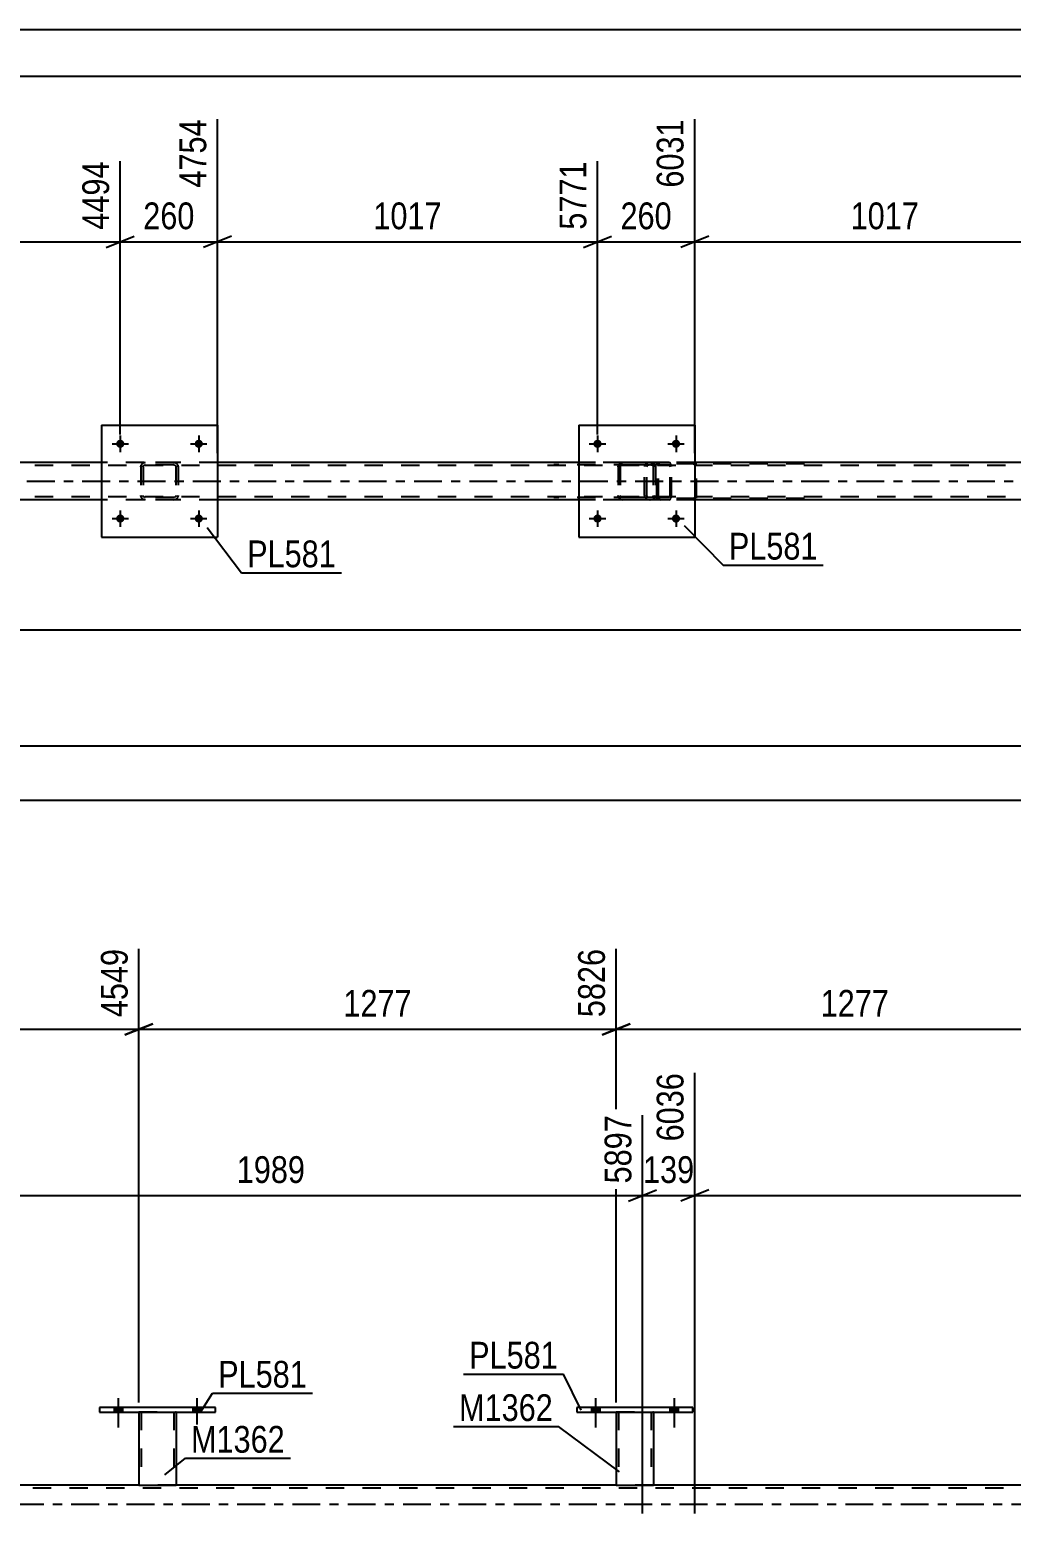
# Model space of a CAD drawing. Header units: millimetres. Extents: x 0 to 841, y 0 to 594.
# Drawn here: x 224.8 to 329.9, y 435.3 to 594 of the extents above; entities that cross this region are included whole.
import ezdxf

# ---------------------------------------------------------------- set-up
doc = ezdxf.new("R2010")
doc.units = ezdxf.units.MM
doc.linetypes.add('DXK_LINE_DOT2', pattern=[3.9198, 1.9599, -1.9599])
doc.linetypes.add('DXK_LINE_DOT3', pattern=[5.9187, 2.979, -0.9799, 0.9799, -0.9799])
doc.styles.add('Arial Narrow', font='ARIALN.TTF', dxfattribs={"height": 0.2})

# ---------------------------------------------------------------- blocks, each defined once
blk = doc.blocks.new('Unknown-318887657-1133 - 14856')
at = {"color": 5, "linetype": 'Continuous'}
for p, q in [((841, 594), (0, 594)), ((836, 589), (5, 589))]:
    blk.add_line(p, q, dxfattribs=at)
blk = doc.blocks.new('Part-318887657-5231 - 5121')
at = {"color": 2, "linetype": 'Continuous'}
for p, q in [((283.6, 551.69), (283.6, 539.69)), ((283.6, 551.69), (296, 551.69)), ((296, 551.69), (296, 539.69)), ((283.6, 539.69), (296, 539.69))]:
    blk.add_line(p, q, dxfattribs=at)
blk = doc.blocks.new('Part-318887657-5226 - 5121')
at = {"color": 7, "linetype": 'DXK_LINE_DOT2'}
for p, q in [((237.02, 547.66), (237.2, 547.69)), ((237.2, 547.69), (237.02, 547.66)), ((240.24, 547.69), (237.2, 547.69)), ((240.24, 547.69), (240.43, 547.66)), ((240.43, 547.66), (240.24, 547.69)), ((236.72, 547.21), (236.76, 547.4)), ((236.76, 547.4), (236.72, 547.21)), ((236.72, 547.21), (236.72, 544.17)), ((236.96, 547.21), (236.98, 547.3)), ((236.96, 547.21), (236.96, 544.17)), ((236.98, 547.3), (237.03, 547.38)), ((237.03, 547.38), (237.11, 547.43)), ((237.11, 547.43), (237.2, 547.45)), ((240.24, 547.45), (237.2, 547.45)), ((240.24, 547.45), (240.33, 547.43)), ((240.33, 547.43), (240.41, 547.38)), ((240.41, 547.38), (240.46, 547.3)), ((240.46, 547.3), (240.48, 547.21)), ((240.48, 547.21), (240.48, 544.17)), ((240.69, 547.4), (240.72, 547.21)), ((240.72, 547.21), (240.69, 547.4)), ((240.72, 547.21), (240.72, 544.17)), ((236.76, 543.99), (236.72, 544.17)), ((236.72, 544.17), (236.76, 543.99)), ((236.98, 544.08), (236.96, 544.17)), ((237.03, 544), (236.98, 544.08)), ((237.2, 543.69), (237.02, 543.73)), ((237.02, 543.73), (237.2, 543.69)), ((237.11, 543.95), (237.03, 544)), ((237.2, 543.93), (237.11, 543.95)), ((240.24, 543.93), (237.2, 543.93)), ((240.24, 543.69), (237.2, 543.69)), ((240.33, 543.95), (240.24, 543.93)), ((240.43, 543.73), (240.24, 543.69)), ((240.24, 543.69), (240.43, 543.73)), ((240.41, 544), (240.33, 543.95)), ((240.46, 544.08), (240.41, 544)), ((240.48, 544.17), (240.46, 544.08)), ((240.72, 544.17), (240.69, 543.99)), ((240.69, 543.99), (240.72, 544.17))]:
    blk.add_line(p, q, dxfattribs=at)
at = {"color": 7, "linetype": 'DXK_LINE_DOT3'}
blk.add_line((238.72, 545.69), (238.72, 545.69), dxfattribs=at)
at = {"color": 7, "linetype": 'DXK_LINE_DOT2'}
for centre, start, end in [((237.2, 547.21), 112.5, 157.5), ((237.2, 547.21), 112.5, 157.5), ((240.24, 547.21), 22.5, 67.5), ((240.24, 547.21), 22.5, 67.5), ((237.2, 544.17), 202.5, 247.5), ((237.2, 544.17), 202.5, 247.5), ((240.24, 544.17), 292.5, 337.5), ((240.24, 544.17), 292.5, 337.5)]:
    blk.add_arc(centre, 0.48, start, end, dxfattribs=at)
blk = doc.blocks.new('Bolt-318887657-5181 - 5121')
at = {"linetype": 'Continuous'}
for points in [[(234.96, 549.69, -1), (234.08, 549.69, -1)], [(243.36, 549.69, -1), (242.48, 549.69, -1)]]:
    blk.add_hatch(color=1, dxfattribs=at).paths.add_polyline_path(points)
at = {"color": 1, "linetype": 'Continuous'}
for p, q in [((233.64, 549.69), (235.4, 549.69)), ((234.52, 550.57), (234.52, 548.81)), ((242.04, 549.69), (243.8, 549.69)), ((242.92, 550.57), (242.92, 548.81))]:
    blk.add_line(p, q, dxfattribs=at)
blk = doc.blocks.new('Bolt-318887657-5182 - 5121')
at = {"linetype": 'Continuous'}
for points in [[(234.96, 541.69, -1), (234.08, 541.69, -1)], [(243.36, 541.69, -1), (242.48, 541.69, -1)]]:
    blk.add_hatch(color=1, dxfattribs=at).paths.add_polyline_path(points)
at = {"color": 1, "linetype": 'Continuous'}
for p, q in [((233.64, 541.69), (235.4, 541.69)), ((234.52, 542.57), (234.52, 540.81)), ((242.04, 541.69), (243.8, 541.69)), ((242.92, 542.57), (242.92, 540.81))]:
    blk.add_line(p, q, dxfattribs=at)
blk = doc.blocks.new('Bolt-318887657-5183 - 5121')
at = {"linetype": 'Continuous'}
for points in [[(286.04, 549.69, -1), (285.16, 549.69, -1)], [(294.44, 549.69, -1), (293.56, 549.69, -1)]]:
    blk.add_hatch(color=1, dxfattribs=at).paths.add_polyline_path(points)
at = {"color": 1, "linetype": 'Continuous'}
for p, q in [((284.72, 549.69), (286.48, 549.69)), ((285.6, 550.57), (285.6, 548.81)), ((293.12, 549.69), (294.88, 549.69)), ((294, 550.57), (294, 548.81))]:
    blk.add_line(p, q, dxfattribs=at)
blk = doc.blocks.new('Bolt-318887657-5184 - 5121')
at = {"linetype": 'Continuous'}
for points in [[(286.04, 541.69, -1), (285.16, 541.69, -1)], [(294.44, 541.69, -1), (293.56, 541.69, -1)]]:
    blk.add_hatch(color=1, dxfattribs=at).paths.add_polyline_path(points)
at = {"color": 1, "linetype": 'Continuous'}
for p, q in [((284.72, 541.69), (286.48, 541.69)), ((285.6, 542.57), (285.6, 540.81)), ((293.12, 541.69), (294.88, 541.69)), ((294, 542.57), (294, 540.81))]:
    blk.add_line(p, q, dxfattribs=at)
blk = doc.blocks.new('Part-318887657-5225 - 5121')
at = {"color": 2, "linetype": 'Continuous'}
for p, q in [((232.52, 551.69), (232.52, 539.69)), ((232.52, 551.69), (244.92, 551.69)), ((244.92, 551.69), (244.92, 539.69)), ((232.52, 539.69), (244.92, 539.69))]:
    blk.add_line(p, q, dxfattribs=at)
blk = doc.blocks.new('Part-318887657-5232 - 5121')
at = {"color": 7, "linetype": 'DXK_LINE_DOT2'}
for p, q in [((288.1, 547.66), (288.28, 547.69)), ((288.28, 547.69), (288.1, 547.66)), ((291.32, 547.69), (288.28, 547.69)), ((291.32, 547.69), (291.51, 547.66)), ((291.51, 547.66), (291.32, 547.69)), ((287.8, 547.21), (287.84, 547.4)), ((287.84, 547.4), (287.8, 547.21)), ((287.8, 547.21), (287.8, 544.17)), ((288.04, 547.21), (288.06, 547.3)), ((288.04, 547.21), (288.04, 544.17)), ((288.06, 547.3), (288.11, 547.38)), ((288.11, 547.38), (288.19, 547.43)), ((288.19, 547.43), (288.28, 547.45)), ((291.32, 547.45), (288.28, 547.45)), ((291.32, 547.45), (291.42, 547.43)), ((291.42, 547.43), (291.49, 547.38)), ((291.49, 547.38), (291.55, 547.3)), ((291.55, 547.3), (291.56, 547.21)), ((291.56, 547.21), (291.56, 544.17)), ((291.77, 547.4), (291.8, 547.21)), ((291.8, 547.21), (291.77, 547.4)), ((291.8, 547.21), (291.8, 544.17)), ((287.84, 543.99), (287.8, 544.17)), ((287.8, 544.17), (287.84, 543.99)), ((288.06, 544.08), (288.04, 544.17)), ((288.11, 544), (288.06, 544.08)), ((288.28, 543.69), (288.1, 543.73)), ((288.1, 543.73), (288.28, 543.69)), ((288.19, 543.95), (288.11, 544)), ((288.28, 543.93), (288.19, 543.95)), ((291.32, 543.93), (288.28, 543.93)), ((291.32, 543.69), (288.28, 543.69)), ((291.42, 543.95), (291.32, 543.93)), ((291.51, 543.73), (291.32, 543.69)), ((291.32, 543.69), (291.51, 543.73)), ((291.49, 544), (291.42, 543.95)), ((291.55, 544.08), (291.49, 544)), ((291.56, 544.17), (291.55, 544.08)), ((291.8, 544.17), (291.77, 543.99)), ((291.77, 543.99), (291.8, 544.17))]:
    blk.add_line(p, q, dxfattribs=at)
at = {"color": 7, "linetype": 'DXK_LINE_DOT3'}
blk.add_line((289.8, 545.69), (289.8, 545.69), dxfattribs=at)
at = {"color": 7, "linetype": 'DXK_LINE_DOT2'}
for centre, start, end in [((288.28, 547.21), 112.5, 157.5), ((288.28, 547.21), 112.5, 157.5), ((291.32, 547.21), 22.5, 67.5), ((291.32, 547.21), 22.5, 67.5), ((288.28, 544.17), 202.5, 247.5), ((288.28, 544.17), 202.5, 247.5), ((291.32, 544.17), 292.5, 337.5), ((291.32, 544.17), 292.5, 337.5)]:
    blk.add_arc(centre, 0.48, start, end, dxfattribs=at)
blk = doc.blocks.new('Part-318887657-5309 - 5121')
at = {"color": 7, "linetype": 'DXK_LINE_DOT2'}
for p, q in [((293.23, 547.69), (280.94, 547.69)), ((291.13, 547.69), (290.94, 547.66)), ((291.95, 547.45), (291.95, 547.69)), ((293.33, 547.66), (293.23, 547.69)), ((293.23, 547.45), (280.94, 547.45)), ((290.67, 547.4), (290.63, 547.21)), ((290.63, 544.17), (290.63, 547.21)), ((290.88, 547.21), (290.9, 547.3)), ((290.88, 544.17), (290.88, 547.21)), ((290.9, 547.3), (290.96, 547.38)), ((290.96, 547.38), (291.04, 547.43)), ((291.04, 547.43), (291.13, 547.45)), ((293.23, 547.45), (293.28, 547.43)), ((293.28, 547.43), (293.32, 547.38)), ((293.32, 547.38), (293.35, 547.3)), ((293.42, 547.55), (293.33, 547.66)), ((293.35, 547.3), (293.36, 547.21)), ((293.36, 544.17), (293.36, 547.21)), ((293.48, 547.4), (293.42, 547.55)), ((293.5, 547.21), (293.48, 547.4)), ((293.5, 544.17), (293.5, 547.21)), ((293.23, 543.93), (280.94, 543.93)), ((293.23, 543.69), (280.94, 543.69)), ((290.63, 544.17), (290.67, 543.99)), ((290.9, 544.08), (290.88, 544.17)), ((290.96, 544), (290.9, 544.08)), ((290.94, 543.73), (291.13, 543.69)), ((291.04, 543.95), (290.96, 544)), ((291.13, 543.93), (291.04, 543.95)), ((291.95, 543.69), (291.95, 543.93)), ((293.28, 543.95), (293.23, 543.93)), ((293.23, 543.69), (293.33, 543.73)), ((293.32, 544), (293.28, 543.95)), ((293.35, 544.08), (293.32, 544)), ((293.33, 543.73), (293.42, 543.83)), ((293.36, 544.17), (293.35, 544.08)), ((293.42, 543.83), (293.43, 543.86)), ((293.43, 543.86), (293.48, 543.99)), ((293.48, 543.99), (293.5, 544.17))]:
    blk.add_line(p, q, dxfattribs=at)
for centre, start, end in [((291.12, 547.2), 111.1941, 156.1506), ((291.12, 544.19), 203.8494, 248.8059)]:
    blk.add_arc(centre, 0.492, start, end, dxfattribs=at)
blk = doc.blocks.new('Part-318887657-5310 - 5121')
at = {"color": 7, "linetype": 'DXK_LINE_DOT2'}
for p, q in [((292.29, 547.69), (292.16, 547.67)), ((307.76, 547.69), (292.29, 547.69)), ((296, 547.67), (295.87, 547.69)), ((291.97, 547.49), (291.95, 547.37)), ((291.95, 544.01), (291.95, 547.37)), ((292.12, 547.37), (292.13, 547.43)), ((292.12, 544.01), (292.12, 547.37)), ((292.13, 547.43), (292.17, 547.49)), ((292.17, 547.49), (292.22, 547.52)), ((292.22, 547.52), (292.29, 547.53)), ((307.76, 547.53), (292.29, 547.53)), ((295.87, 547.53), (295.93, 547.52)), ((295.93, 547.52), (295.99, 547.49)), ((295.99, 547.49), (296.02, 547.43)), ((296.02, 547.43), (296.04, 547.37)), ((296.04, 544.01), (296.04, 547.37)), ((296.21, 547.37), (296.18, 547.49)), ((296.21, 544.01), (296.21, 547.37)), ((291.95, 544.01), (291.97, 543.89)), ((292.13, 543.95), (292.12, 544.01)), ((292.17, 543.9), (292.13, 543.95)), ((292.16, 543.72), (292.29, 543.69)), ((292.22, 543.86), (292.17, 543.9)), ((292.29, 543.85), (292.22, 543.86)), ((307.76, 543.85), (292.29, 543.85)), ((307.76, 543.69), (292.29, 543.69)), ((295.93, 543.86), (295.87, 543.85)), ((295.87, 543.69), (296, 543.72)), ((295.99, 543.9), (295.93, 543.86)), ((296.02, 543.95), (295.99, 543.9)), ((296.04, 544.01), (296.02, 543.95)), ((296.18, 543.89), (296.21, 544.01))]:
    blk.add_line(p, q, dxfattribs=at)
for centre, start, end in [((292.28, 547.36), 110.7583, 155.68), ((295.88, 547.36), 24.32, 69.2417), ((292.28, 544.03), 204.32, 249.2417)]:
    blk.add_arc(centre, 0.331, start, end, dxfattribs=at)
blk = doc.blocks.new('Part-318887657-5373 - 5121')
at = {"color": 2, "linetype": 'Continuous'}
for p, q in [((232.52, 547.69), (193.84, 547.69)), ((283.6, 547.69), (244.92, 547.69)), ((334.68, 547.69), (296, 547.69)), ((232.52, 543.69), (193.84, 543.69)), ((283.6, 543.69), (244.92, 543.69)), ((334.68, 543.69), (296, 543.69))]:
    blk.add_line(p, q, dxfattribs=at)
at = {"color": 7, "linetype": 'DXK_LINE_DOT2'}
for p, q in [((244.92, 547.69), (232.52, 547.69)), ((296, 547.69), (283.6, 547.69)), ((776.11, 547.37), (112.08, 547.37)), ((776.11, 544.01), (112.08, 544.01)), ((244.92, 543.69), (232.52, 543.69)), ((296, 543.69), (283.6, 543.69))]:
    blk.add_line(p, q, dxfattribs=at)
at = {"color": 7, "linetype": 'DXK_LINE_DOT3'}
blk.add_line((112.08, 545.69), (776.11, 545.69), dxfattribs=at)
blk = doc.blocks.new('Bolt-318887657-3261 - 3259')
at = {"linetype": 'Continuous'}
for points in [[(233.87, 446.09), (234.75, 446.09), (234.75, 446.57), (233.87, 446.57)], [(242.27, 446.09), (243.15, 446.09), (243.15, 446.57), (242.27, 446.57)]]:
    blk.add_hatch(color=1, dxfattribs=at).paths.add_polyline_path(points)
at = {"color": 1, "linetype": 'Continuous'}
for p, q in [((233.87, 446.57), (233.87, 446.09)), ((234.31, 447.57), (234.31, 444.45)), ((234.75, 446.57), (234.75, 446.09)), ((242.27, 446.57), (242.27, 446.09)), ((242.71, 447.57), (242.71, 444.45)), ((243.15, 446.57), (243.15, 446.09))]:
    blk.add_line(p, q, dxfattribs=at)
blk = doc.blocks.new('Part-318887657-3442 - 3259')
at = {"color": 7, "linetype": 'DXK_LINE_DOT2'}
for p, q in [((287.59, 446.1), (291.59, 446.1)), ((287.59, 446.09), (287.59, 446.1)), ((287.59, 446.1), (287.59, 446.09)), ((287.83, 446.1), (287.83, 438.25)), ((291.35, 446.1), (291.35, 438.25)), ((291.59, 446.1), (291.59, 446.09)), ((291.59, 446.09), (291.59, 446.1)), ((291.3, 438.25), (291.34, 438.25)), ((291.3, 438.25), (291.34, 438.25)), ((291.34, 438.25), (291.35, 438.25)), ((291.34, 438.25), (291.35, 438.25))]:
    blk.add_line(p, q, dxfattribs=at)
at = {"color": 2, "linetype": 'Continuous'}
for p, q in [((287.59, 446.09), (287.59, 438.25)), ((291.59, 446.09), (291.59, 438.25)), ((287.59, 438.25), (291.59, 438.25))]:
    blk.add_line(p, q, dxfattribs=at)
blk = doc.blocks.new('Bolt-318887657-3336 - 3259')
at = {"linetype": 'Continuous'}
for points in [[(233.87, 446.09), (234.75, 446.09), (234.75, 446.57), (233.87, 446.57)], [(242.27, 446.09), (243.15, 446.09), (243.15, 446.57), (242.27, 446.57)]]:
    blk.add_hatch(color=1, dxfattribs=at).paths.add_polyline_path(points)
at = {"color": 1, "linetype": 'Continuous'}
for p, q in [((233.87, 446.57), (233.87, 446.09)), ((234.31, 447.57), (234.31, 444.45)), ((234.75, 446.57), (234.75, 446.09)), ((242.27, 446.57), (242.27, 446.09)), ((242.71, 447.57), (242.71, 444.45)), ((243.15, 446.57), (243.15, 446.09))]:
    blk.add_line(p, q, dxfattribs=at)
blk = doc.blocks.new('Bolt-318887657-3337 - 3259')
at = {"linetype": 'Continuous'}
for points in [[(284.95, 446.09), (285.83, 446.09), (285.83, 446.57), (284.95, 446.57)], [(293.35, 446.09), (294.23, 446.09), (294.23, 446.57), (293.35, 446.57)]]:
    blk.add_hatch(color=1, dxfattribs=at).paths.add_polyline_path(points)
at = {"color": 1, "linetype": 'Continuous'}
for p, q in [((284.95, 446.57), (284.95, 446.09)), ((285.39, 447.57), (285.39, 444.45)), ((285.83, 446.57), (285.83, 446.09)), ((293.35, 446.57), (293.35, 446.09)), ((293.79, 447.57), (293.79, 444.45)), ((294.23, 446.57), (294.23, 446.09))]:
    blk.add_line(p, q, dxfattribs=at)
blk = doc.blocks.new('Bolt-318887657-3338 - 3259')
at = {"linetype": 'Continuous'}
for points in [[(284.95, 446.09), (285.83, 446.09), (285.83, 446.57), (284.95, 446.57)], [(293.35, 446.09), (294.23, 446.09), (294.23, 446.57), (293.35, 446.57)]]:
    blk.add_hatch(color=1, dxfattribs=at).paths.add_polyline_path(points)
at = {"color": 1, "linetype": 'Continuous'}
for p, q in [((284.95, 446.57), (284.95, 446.09)), ((285.39, 447.57), (285.39, 444.45)), ((285.83, 446.57), (285.83, 446.09)), ((293.35, 446.57), (293.35, 446.09)), ((293.79, 447.57), (293.79, 444.45)), ((294.23, 446.57), (294.23, 446.09))]:
    blk.add_line(p, q, dxfattribs=at)
blk = doc.blocks.new('Part-318887657-3493 - 3259')
at = {"color": 2, "linetype": 'Continuous'}
for p, q in [((232.31, 446.57), (232.31, 446.09)), ((244.71, 446.57), (232.31, 446.57)), ((232.31, 446.09), (244.71, 446.09)), ((244.71, 446.09), (244.71, 446.57))]:
    blk.add_line(p, q, dxfattribs=at)
blk = doc.blocks.new('Part-318887657-3498 - 3259')
at = {"color": 7, "linetype": 'DXK_LINE_DOT2'}
for p, q in [((236.51, 446.1), (240.51, 446.1)), ((236.51, 446.09), (236.51, 446.1)), ((236.51, 446.1), (236.51, 446.09)), ((236.75, 446.1), (236.75, 438.25)), ((240.27, 446.1), (240.27, 438.25)), ((240.51, 446.1), (240.51, 446.09)), ((240.51, 446.09), (240.51, 446.1)), ((240.22, 438.25), (240.26, 438.25)), ((240.22, 438.25), (240.26, 438.25)), ((240.26, 438.25), (240.27, 438.25)), ((240.26, 438.25), (240.27, 438.25))]:
    blk.add_line(p, q, dxfattribs=at)
at = {"color": 2, "linetype": 'Continuous'}
for p, q in [((236.51, 446.09), (236.51, 438.25)), ((240.51, 446.09), (240.51, 438.25)), ((236.51, 438.25), (240.51, 438.25))]:
    blk.add_line(p, q, dxfattribs=at)
blk = doc.blocks.new('Part-318887657-3503 - 3259')
at = {"color": 2, "linetype": 'Continuous'}
for p, q in [((283.39, 446.57), (283.39, 446.09)), ((295.79, 446.57), (283.39, 446.57)), ((283.39, 446.09), (295.79, 446.09)), ((295.79, 446.09), (295.79, 446.57))]:
    blk.add_line(p, q, dxfattribs=at)
blk = doc.blocks.new('Part-318887657-3667 - 3259')
at = {"color": 2, "linetype": 'Continuous'}
for p, q in [((236.51, 438.25), (189.43, 438.25)), ((287.59, 438.25), (240.51, 438.25)), ((389.75, 438.25), (291.59, 438.25))]:
    blk.add_line(p, q, dxfattribs=at)
at = {"color": 7, "linetype": 'DXK_LINE_DOT2'}
for p, q in [((240.51, 438.25), (236.51, 438.25)), ((291.59, 438.25), (287.59, 438.25)), ((775.9, 437.93), (69.47, 437.93))]:
    blk.add_line(p, q, dxfattribs=at)
at = {"color": 7, "linetype": 'DXK_LINE_DOT3'}
blk.add_line((69.47, 436.25), (775.9, 436.25), dxfattribs=at)
blk = doc.blocks.new('StraightDimension-318887657-5873 - 5121')
at = {"color": 7, "linetype": 'Continuous'}
for p, q in [((296, 548.69), (296, 584.42)), ((285.6, 550.69), (285.6, 579.92)), ((284.1, 570.7), (287.1, 571.9)), ((297.5, 571.9), (294.5, 570.7)), ((285.6, 571.3), (296, 571.3))]:
    blk.add_line(p, q, dxfattribs=at)
at = {"color": 0}
blk.add_wipeout([(294.15, 572.05), (294.15, 576.25), (287.46, 576.25), (287.46, 572.05)], dxfattribs=at)
at = {"color": 3, "style": 'Arial Narrow'}
blk.add_text('260', height=2.863, dxfattribs=at).set_placement((288.06, 572.65))
at = {"color": 0, "linetype": 'Continuous'}
blk.add_wipeout([(295.4, 585.02), (291.2, 585.02), (291.2, 576.5), (295.4, 576.5)], dxfattribs=at)
at = {"color": 3, "linetype": 'Continuous', "style": 'Arial Narrow'}
blk.add_text('6031', height=2.863, rotation=90.0002, dxfattribs=at).set_placement((294.8, 577.1))
blk = doc.blocks.new('StraightDimension-318887657-5855 - 5121')
at = {"color": 7, "linetype": 'Continuous'}
for p, q in [((296, 548.69), (296, 584.42)), ((336.68, 550.69), (336.68, 579.92)), ((297.5, 571.9), (294.5, 570.7)), ((335.18, 570.7), (338.18, 571.9)), ((296, 571.3), (336.68, 571.3))]:
    blk.add_line(p, q, dxfattribs=at)
at = {"color": 0, "linetype": 'Continuous'}
blk.add_wipeout([(336.08, 580.52), (331.88, 580.52), (331.88, 572), (336.08, 572)], dxfattribs=at)
at = {"color": 0}
blk.add_wipeout([(320.6, 572.05), (320.6, 576.25), (312.09, 576.25), (312.09, 572.05)], dxfattribs=at)
at = {"color": 3, "linetype": 'Continuous', "style": 'Arial Narrow'}
blk.add_text('7048', height=2.863, rotation=90.0002, dxfattribs=at).set_placement((335.48, 572.6))
at = {"color": 3, "style": 'Arial Narrow'}
blk.add_text('1017', height=2.863, dxfattribs=at).set_placement((312.69, 572.65))
blk = doc.blocks.new('StraightDimension-318887657-5909 - 5121')
at = {"color": 7, "linetype": 'Continuous'}
for p, q in [((244.92, 548.69), (244.92, 584.42)), ((234.52, 550.69), (234.52, 579.92)), ((233.02, 570.7), (236.02, 571.9)), ((246.42, 571.9), (243.42, 570.7)), ((234.52, 571.3), (244.92, 571.3))]:
    blk.add_line(p, q, dxfattribs=at)
at = {"color": 0}
blk.add_wipeout([(243.07, 572.05), (243.07, 576.25), (236.38, 576.25), (236.38, 572.05)], dxfattribs=at)
at = {"color": 3, "style": 'Arial Narrow'}
blk.add_text('260', height=2.863, dxfattribs=at).set_placement((236.98, 572.65))
at = {"color": 0, "linetype": 'Continuous'}
blk.add_wipeout([(244.32, 585.02), (240.12, 585.02), (240.12, 576.5), (244.32, 576.5)], dxfattribs=at)
at = {"color": 3, "linetype": 'Continuous', "style": 'Arial Narrow'}
blk.add_text('4754', height=2.863, rotation=90.0002, dxfattribs=at).set_placement((243.72, 577.1))
blk = doc.blocks.new('StraightDimension-318887657-5891 - 5121')
at = {"color": 7, "linetype": 'Continuous'}
for p, q in [((244.92, 548.69), (244.92, 584.42)), ((285.6, 550.69), (285.6, 579.92)), ((246.42, 571.9), (243.42, 570.7)), ((284.1, 570.7), (287.1, 571.9)), ((244.92, 571.3), (285.6, 571.3))]:
    blk.add_line(p, q, dxfattribs=at)
at = {"color": 0, "linetype": 'Continuous'}
blk.add_wipeout([(285, 580.52), (280.8, 580.52), (280.8, 572), (285, 572)], dxfattribs=at)
at = {"color": 0}
blk.add_wipeout([(269.52, 572.05), (269.52, 576.25), (261.01, 576.25), (261.01, 572.05)], dxfattribs=at)
at = {"color": 3, "linetype": 'Continuous', "style": 'Arial Narrow'}
blk.add_text('5771', height=2.863, rotation=90.0002, dxfattribs=at).set_placement((284.4, 572.6))
at = {"color": 3, "style": 'Arial Narrow'}
blk.add_text('1017', height=2.863, dxfattribs=at).set_placement((261.61, 572.65))
blk = doc.blocks.new('StraightDimension-318887657-5927 - 5121')
at = {"color": 7, "linetype": 'Continuous'}
for p, q in [((193.84, 548.69), (193.84, 584.42)), ((234.52, 550.69), (234.52, 579.92)), ((195.34, 571.9), (192.34, 570.7)), ((233.02, 570.7), (236.02, 571.9)), ((193.84, 571.3), (234.52, 571.3))]:
    blk.add_line(p, q, dxfattribs=at)
at = {"color": 0, "linetype": 'Continuous'}
blk.add_wipeout([(233.92, 580.52), (229.72, 580.52), (229.72, 572), (233.92, 572)], dxfattribs=at)
at = {"color": 0}
blk.add_wipeout([(218.44, 572.05), (218.44, 576.25), (209.93, 576.25), (209.93, 572.05)], dxfattribs=at)
at = {"color": 3, "linetype": 'Continuous', "style": 'Arial Narrow'}
blk.add_text('4494', height=2.863, rotation=90.0002, dxfattribs=at).set_placement((233.32, 572.6))
at = {"color": 3, "style": 'Arial Narrow'}
blk.add_text('1017', height=2.863, dxfattribs=at).set_placement((210.53, 572.65))
blk = doc.blocks.new('StraightDimension-318887657-5455 - 5121')
at = {"color": 7, "linetype": 'Continuous'}
blk.add_line((70.16, 529.77), (720.11, 529.77), dxfattribs=at)
blk = doc.blocks.new('StraightDimension-318887657-5483 - 5121')
at = {"color": 7, "linetype": 'Continuous'}
blk.add_line((69.52, 511.57), (776.75, 511.57), dxfattribs=at)
blk = doc.blocks.new('StraightDimension-318887657-5504 - 5121')
at = {"color": 7, "linetype": 'Continuous'}
blk.add_line((70.16, 517.39), (776.11, 517.39), dxfattribs=at)
blk = doc.blocks.new('StraightDimension-318887657-4296 - 3259')
at = {"color": 7, "linetype": 'Continuous'}
for p, q in [((296, 435.25), (296, 482.37)), ((290.42, 435.25), (290.42, 477.87)), ((288.92, 468.65), (291.92, 469.85)), ((290.42, 469.25), (296, 469.25)), ((297.5, 469.85), (294.5, 468.65))]:
    blk.add_line(p, q, dxfattribs=at)
at = {"color": 0}
blk.add_wipeout([(296.55, 470), (296.55, 474.2), (289.87, 474.2), (289.87, 470)], dxfattribs=at)
at = {"color": 3, "style": 'Arial Narrow'}
blk.add_text('139', height=2.863, dxfattribs=at).set_placement((290.47, 470.6))
at = {"color": 0, "linetype": 'Continuous'}
blk.add_wipeout([(295.4, 482.97), (291.2, 482.97), (291.2, 474.45), (295.4, 474.45)], dxfattribs=at)
at = {"color": 3, "linetype": 'Continuous', "style": 'Arial Narrow'}
blk.add_text('6036', height=2.863, rotation=90.0002, dxfattribs=at).set_placement((294.8, 475.05))
blk = doc.blocks.new('StraightDimension-318887657-4053 - 3259')
at = {"color": 7, "linetype": 'Continuous'}
for p, q in [((287.59, 447.1), (287.59, 495.65)), ((338.67, 447.1), (338.67, 495.65)), ((289.09, 487.64), (286.09, 486.44)), ((337.17, 486.44), (340.17, 487.64)), ((287.59, 487.04), (338.67, 487.04))]:
    blk.add_line(p, q, dxfattribs=at)
at = {"color": 0, "linetype": 'Continuous'}
blk.add_wipeout([(338.07, 496.25), (333.87, 496.25), (333.87, 487.74), (338.07, 487.74)], dxfattribs=at)
at = {"color": 0}
blk.add_wipeout([(317.39, 487.79), (317.39, 491.99), (308.88, 491.99), (308.88, 487.79)], dxfattribs=at)
at = {"color": 3, "linetype": 'Continuous', "style": 'Arial Narrow'}
blk.add_text('7103', height=2.863, rotation=90.0002, dxfattribs=at).set_placement((337.47, 488.34))
at = {"color": 3, "style": 'Arial Narrow'}
blk.add_text('1277', height=2.863, dxfattribs=at).set_placement((309.48, 488.39))
blk = doc.blocks.new('StraightDimension-318887657-4063 - 3259')
at = {"color": 7, "linetype": 'Continuous'}
for p, q in [((236.51, 447.1), (236.51, 495.65)), ((287.59, 447.1), (287.59, 495.65)), ((238.01, 487.64), (235.01, 486.44)), ((286.09, 486.44), (289.09, 487.64)), ((236.51, 487.04), (287.59, 487.04))]:
    blk.add_line(p, q, dxfattribs=at)
at = {"color": 0, "linetype": 'Continuous'}
blk.add_wipeout([(286.99, 496.25), (282.79, 496.25), (282.79, 487.74), (286.99, 487.74)], dxfattribs=at)
at = {"color": 0}
blk.add_wipeout([(266.31, 487.79), (266.31, 491.99), (257.8, 491.99), (257.8, 487.79)], dxfattribs=at)
at = {"color": 3, "linetype": 'Continuous', "style": 'Arial Narrow'}
blk.add_text('5826', height=2.863, rotation=90.0002, dxfattribs=at).set_placement((286.39, 488.34))
at = {"color": 3, "style": 'Arial Narrow'}
blk.add_text('1277', height=2.863, dxfattribs=at).set_placement((258.4, 488.39))
blk = doc.blocks.new('StraightDimension-318887657-4073 - 3259')
at = {"color": 7, "linetype": 'Continuous'}
for p, q in [((185.43, 447.1), (185.43, 495.65)), ((236.51, 447.1), (236.51, 495.65)), ((186.93, 487.64), (183.93, 486.44)), ((235.01, 486.44), (238.01, 487.64)), ((185.43, 487.04), (236.51, 487.04))]:
    blk.add_line(p, q, dxfattribs=at)
at = {"color": 0, "linetype": 'Continuous'}
blk.add_wipeout([(235.91, 496.25), (231.71, 496.25), (231.71, 487.74), (235.91, 487.74)], dxfattribs=at)
at = {"color": 0}
blk.add_wipeout([(215.23, 487.79), (215.23, 491.99), (206.72, 491.99), (206.72, 487.79)], dxfattribs=at)
at = {"color": 3, "linetype": 'Continuous', "style": 'Arial Narrow'}
blk.add_text('4549', height=2.863, rotation=90.0002, dxfattribs=at).set_placement((235.31, 488.34))
at = {"color": 3, "style": 'Arial Narrow'}
blk.add_text('1277', height=2.863, dxfattribs=at).set_placement((207.32, 488.39))
blk = doc.blocks.new('StraightDimension-318887657-4277 - 3259')
at = {"color": 7, "linetype": 'Continuous'}
for p, q in [((210.86, 435.25), (210.86, 482.37)), ((290.42, 435.25), (290.42, 477.87)), ((212.36, 469.85), (209.36, 468.65)), ((210.86, 469.25), (290.42, 469.25)), ((288.92, 468.65), (291.92, 469.85))]:
    blk.add_line(p, q, dxfattribs=at)
at = {"color": 0, "linetype": 'Continuous'}
blk.add_wipeout([(289.82, 478.47), (285.62, 478.47), (285.62, 469.95), (289.82, 469.95)], dxfattribs=at)
at = {"color": 0}
blk.add_wipeout([(254.9, 470), (254.9, 474.2), (246.39, 474.2), (246.39, 470)], dxfattribs=at)
at = {"color": 3, "linetype": 'Continuous', "style": 'Arial Narrow'}
blk.add_text('5897', height=2.863, rotation=90.0002, dxfattribs=at).set_placement((289.22, 470.55))
at = {"color": 3, "style": 'Arial Narrow'}
blk.add_text('1989', height=2.863, dxfattribs=at).set_placement((246.99, 470.6))
blk = doc.blocks.new('StraightDimension-318887657-4315 - 3259')
at = {"color": 7, "linetype": 'Continuous'}
for p, q in [((296, 435.25), (296, 482.37)), ((375.56, 435.25), (375.56, 477.87)), ((297.5, 469.85), (294.5, 468.65)), ((296, 469.25), (375.56, 469.25)), ((374.06, 468.65), (377.06, 469.85))]:
    blk.add_line(p, q, dxfattribs=at)
at = {"color": 0, "linetype": 'Continuous'}
blk.add_wipeout([(374.96, 478.47), (370.76, 478.47), (370.76, 469.95), (374.96, 469.95)], dxfattribs=at)
at = {"color": 0}
blk.add_wipeout([(340.03, 470), (340.03, 474.2), (331.52, 474.2), (331.52, 470)], dxfattribs=at)
at = {"color": 3, "linetype": 'Continuous', "style": 'Arial Narrow'}
blk.add_text('8025', height=2.863, rotation=90.0002, dxfattribs=at).set_placement((374.36, 470.55))
at = {"color": 3, "style": 'Arial Narrow'}
blk.add_text('1989', height=2.863, dxfattribs=at).set_placement((332.12, 470.6))
blk = doc.blocks.new('Mark-318887657-5221 - 5121')
at = {"color": 0}
blk.add_wipeout([(257.6, 536.48), (257.6, 539.48), (248.1, 539.48), (248.1, 536.48)], dxfattribs=at)
blk.add_wipeout([(257.6, 536.48), (257.6, 539.48), (248.1, 539.48), (248.1, 536.48)], dxfattribs=at)
at = {"color": 30, "linetype": 'Continuous'}
for p, q in [((243.81, 540.72), (247.5, 535.88)), ((247.5, 535.88), (258.2, 535.88))]:
    blk.add_line(p, q, dxfattribs=at)
at = {"color": 3, "style": 'Arial Narrow'}
blk.add_text('PL581', height=2.863, dxfattribs=at).set_placement((248.1, 536.48))
blk = doc.blocks.new('Mark-318887657-5227 - 5121')
at = {"color": 0}
blk.add_wipeout([(309.16, 537.3), (309.16, 540.3), (299.66, 540.3), (299.66, 537.3)], dxfattribs=at)
blk.add_wipeout([(309.16, 537.3), (309.16, 540.3), (299.66, 540.3), (299.66, 537.3)], dxfattribs=at)
at = {"color": 30, "linetype": 'Continuous'}
for p, q in [((294.88, 540.94), (299.06, 536.7)), ((299.06, 536.7), (309.76, 536.7))]:
    blk.add_line(p, q, dxfattribs=at)
at = {"color": 3, "style": 'Arial Narrow'}
blk.add_text('PL581', height=2.863, dxfattribs=at).set_placement((299.66, 537.3))
blk = doc.blocks.new('Mark-318887657-3438 - 3259')
at = {"color": 0}
blk.add_wipeout([(280.83, 445.13), (280.83, 448.13), (270.78, 448.13), (270.78, 445.13)], dxfattribs=at)
blk.add_wipeout([(280.83, 445.13), (280.83, 448.13), (270.78, 448.13), (270.78, 445.13)], dxfattribs=at)
at = {"color": 30, "linetype": 'Continuous'}
for p in [(270.18, 444.53), (287.95, 439.68)]:
    blk.add_line(p, (281.43, 444.53), dxfattribs=at)
at = {"color": 3, "style": 'Arial Narrow'}
blk.add_text('M1362', height=2.863, dxfattribs=at).set_placement((270.78, 445.13))
blk = doc.blocks.new('Mark-318887657-3489 - 3259')
at = {"color": 0}
blk.add_wipeout([(254.5, 448.7), (254.5, 451.7), (245, 451.7), (245, 448.7)], dxfattribs=at)
blk.add_wipeout([(254.5, 448.7), (254.5, 451.7), (245, 451.7), (245, 448.7)], dxfattribs=at)
at = {"color": 30, "linetype": 'Continuous'}
for p, q in [((243.12, 446.09), (244.4, 448.1)), ((244.4, 448.1), (255.1, 448.1))]:
    blk.add_line(p, q, dxfattribs=at)
at = {"color": 3, "style": 'Arial Narrow'}
blk.add_text('PL581', height=2.863, dxfattribs=at).set_placement((245, 448.7))
blk = doc.blocks.new('Mark-318887657-3494 - 3259')
at = {"color": 0}
blk.add_wipeout([(252.14, 441.74), (252.14, 444.74), (242.09, 444.74), (242.09, 441.74)], dxfattribs=at)
blk.add_wipeout([(252.14, 441.74), (252.14, 444.74), (242.09, 444.74), (242.09, 441.74)], dxfattribs=at)
at = {"color": 30, "linetype": 'Continuous'}
for p, q in [((239.29, 439.36), (241.49, 441.14)), ((241.49, 441.14), (252.74, 441.14))]:
    blk.add_line(p, q, dxfattribs=at)
at = {"color": 3, "style": 'Arial Narrow'}
blk.add_text('M1362', height=2.863, dxfattribs=at).set_placement((242.09, 441.74))
blk = doc.blocks.new('Mark-318887657-3499 - 3259')
at = {"color": 0}
blk.add_wipeout([(281.36, 450.74), (281.36, 453.74), (271.86, 453.74), (271.86, 450.74)], dxfattribs=at)
blk.add_wipeout([(281.36, 450.74), (281.36, 453.74), (271.86, 453.74), (271.86, 450.74)], dxfattribs=at)
at = {"color": 30, "linetype": 'Continuous'}
for p in [(271.26, 450.14), (283.85, 446.3)]:
    blk.add_line(p, (281.96, 450.14), dxfattribs=at)
at = {"color": 3, "style": 'Arial Narrow'}
blk.add_text('PL581', height=2.863, dxfattribs=at).set_placement((271.86, 450.74))

msp = doc.modelspace()

# ---------------------------------------------------------------- block references
for name in ['Unknown-318887657-1133 - 14856', 'Part-318887657-5225 - 5121', 'Part-318887657-5231 - 5121', 'Part-318887657-5373 - 5121', 'Bolt-318887657-5181 - 5121', 'Bolt-318887657-5183 - 5121', 'Part-318887657-5226 - 5121', 'Part-318887657-5309 - 5121', 'Part-318887657-5232 - 5121', 'Part-318887657-5310 - 5121', 'Bolt-318887657-5182 - 5121', 'Bolt-318887657-5184 - 5121', 'Part-318887657-3493 - 3259', 'Bolt-318887657-3261 - 3259', 'Bolt-318887657-3336 - 3259', 'Part-318887657-3498 - 3259', 'Part-318887657-3503 - 3259', 'Bolt-318887657-3337 - 3259', 'Bolt-318887657-3338 - 3259', 'Part-318887657-3442 - 3259', 'Part-318887657-3667 - 3259']:
    msp.add_blockref(name, (0, 0))

# ---------------------------------------------------------------- next in the draw order: block references
for name in ['StraightDimension-318887657-5909 - 5121', 'StraightDimension-318887657-5873 - 5121', 'StraightDimension-318887657-5455 - 5121', 'StraightDimension-318887657-4296 - 3259']:
    msp.add_blockref(name, (0, 0))

# ---------------------------------------------------------------- next in the draw order: block references
for name in ['StraightDimension-318887657-5927 - 5121', 'StraightDimension-318887657-5891 - 5121', 'StraightDimension-318887657-5855 - 5121', 'StraightDimension-318887657-5483 - 5121', 'StraightDimension-318887657-4053 - 3259']:
    msp.add_blockref(name, (0, 0))

# ---------------------------------------------------------------- next in the draw order: block references
for name in ['StraightDimension-318887657-5504 - 5121', 'StraightDimension-318887657-4063 - 3259', 'StraightDimension-318887657-4315 - 3259']:
    msp.add_blockref(name, (0, 0))

# ---------------------------------------------------------------- next in the draw order: block references
for name in ['Mark-318887657-5221 - 5121', 'Mark-318887657-5227 - 5121', 'StraightDimension-318887657-4073 - 3259']:
    msp.add_blockref(name, (0, 0))

# ---------------------------------------------------------------- next in the draw order: block references
msp.add_blockref('StraightDimension-318887657-4277 - 3259', (0, 0))

# ---------------------------------------------------------------- next in the draw order: block references
for name in ['Mark-318887657-3489 - 3259', 'Mark-318887657-3438 - 3259', 'Mark-318887657-3494 - 3259']:
    msp.add_blockref(name, (0, 0))

# ---------------------------------------------------------------- next in the draw order: block references
msp.add_blockref('Mark-318887657-3499 - 3259', (0, 0))

doc.saveas('drawing.dxf')
